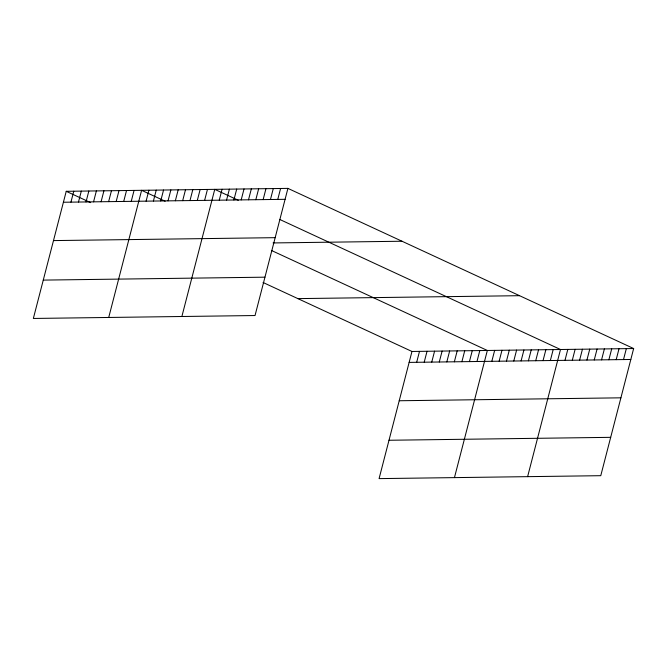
<?xml version="1.0" encoding="UTF-8"?>
<svg xmlns="http://www.w3.org/2000/svg" width="667" height="667" viewBox="0 0 667 667"><rect width="100%" height="100%" fill="white"/><g stroke="black" fill="none" stroke-linecap="round" stroke-linejoin="round"><path stroke-width="1" d="M287.919 188.386L66.233 191.312L33.35 318.459L255.036 315.533L287.919 188.386L633.65 348.541L600.767 475.688L379.081 478.614L411.964 351.467L633.65 348.541M70.944 202.143L73.77 191.212M78.481 202.043L81.307 191.112M86.018 201.943L88.844 191.012M93.555 201.843L96.381 190.912M101.092 201.742L103.919 190.812M108.629 201.642L111.456 190.712M116.166 201.542L118.993 190.612M123.703 201.442L126.53 190.512M131.241 201.351L134.067 190.412M108.721 317.467L141.604 190.312L165.149 201.226M146.09 201.151L148.924 190.22M153.41 201.05L156.236 190.12M160.722 200.959L163.548 190.028M168.042 200.859L170.869 189.928M175.354 200.767L178.181 189.837M182.675 200.667L185.501 189.736M189.987 200.567L192.813 189.636M197.299 200.475L200.133 189.545M204.619 200.375L207.445 189.445M181.874 316.5L214.757 189.353L238.302 200.258M219.251 200.183L222.078 189.253M226.563 200.083L229.39 189.153M233.884 199.992L236.71 189.061M241.196 199.892L244.022 188.961M248.508 199.8L251.342 188.869M255.828 199.7L258.654 188.769M263.14 199.608L265.966 188.669M270.46 199.508L273.287 188.578M277.772 199.408L280.599 188.478M416.675 362.298L419.501 351.367M424.212 362.198L427.038 351.267M431.749 362.098L434.576 351.167M439.286 361.998L442.113 351.067M446.823 361.898L449.65 350.967M454.36 361.806L457.187 350.867M461.897 361.706L464.724 350.767M469.435 361.606L472.261 350.675M476.972 361.506L479.798 350.575M454.452 477.622L487.335 350.475L271.369 250.425M491.829 361.306L494.656 350.375M499.141 361.214L501.968 350.275M506.461 361.114L509.288 350.183M513.773 361.014L516.6 350.083M521.094 360.922L523.92 349.992M528.406 360.822L531.232 349.892M535.718 360.73L538.544 349.8M543.038 360.63L545.864 349.7M550.35 360.53L553.176 349.6M527.614 476.655L560.497 349.508L279.957 219.551M564.982 360.338L567.809 349.408M572.303 360.247L575.129 349.316M579.615 360.147L582.441 349.216M586.927 360.055L589.753 349.116M594.247 359.955L597.073 349.024M601.559 359.855L604.385 348.924M608.879 359.763L611.706 348.833M616.191 359.663L619.018 348.733M623.512 359.571L626.338 348.633M63.407 202.243L285.092 199.316M53.485 240.595L275.171 237.669M273.07 242.938L402.009 241.237M43.272 280.107L264.949 277.18M297.874 298.616L519.56 295.689M409.138 362.398L630.824 359.471M399.225 400.75L620.902 397.824M389.003 440.262L610.689 437.335M66.233 191.312L90.679 202.635M263.048 282.483L411.964 351.467"/></g></svg>
